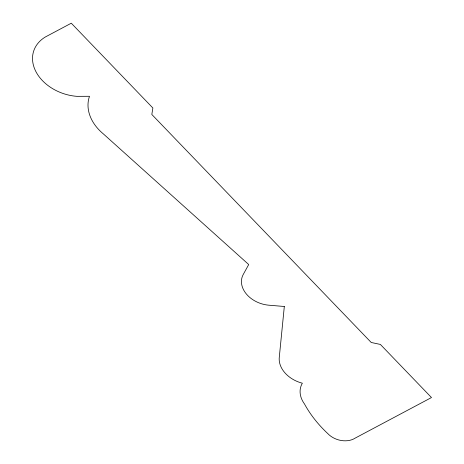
<?xml version="1.0" encoding="UTF-8"?>
<svg xmlns="http://www.w3.org/2000/svg" width="464" height="464" viewBox="0 0 464 464"><rect width="100%" height="100%" fill="white"/><g stroke="black" fill="none" stroke-linecap="round" stroke-linejoin="round"><path stroke-width="0.7" d="M284.316 306.489L279.316 356.944A28.055 20.88 17.7 0 0 302.348 383.206A29.18 21.721 17.7 0 0 304.488 403.976A124.219 92.458 17.7 0 0 327.671 433.48A18.978 14.123 17.7 0 0 355.18 438.109L431.485 397.549L380.381 344.439L371.212 342.478L151.821 114.469L152.876 108.002L71.282 23.2L45.321 36.998A42.096 31.337 17.7 0 0 36.076 71.949A42.096 31.337 17.7 0 0 76.908 96.344L89.5 96.292A47.137 35.084 17.7 0 0 103.478 134.009L248.716 264.538L243.194 274.572A26.262 19.546 17.7 0 0 268.134 305.132L284.316 306.489"/></g></svg>
